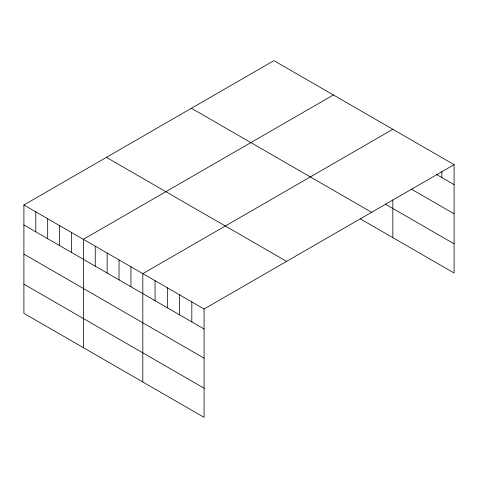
<?xml version="1.0" encoding="UTF-8"?>
<svg xmlns="http://www.w3.org/2000/svg" width="478" height="478" viewBox="0 0 478 478"><rect width="100%" height="100%" fill="white"/><g stroke="black" fill="none" stroke-linecap="round" stroke-linejoin="round"><path stroke-width="0.72" d="M23.9 204.99L204.076 309.009L204.076 417.36L23.9 313.341L23.9 204.99L273.924 60.64L454.1 164.659L454.1 273.01L360.293 218.852M333.381 94.967L83.357 239.317L83.357 347.667M392.838 129.293L142.814 273.643L142.814 381.994M204.076 309.009L454.1 164.659M436.689 174.59L454.1 184.639M411.54 189.234L454.1 213.803M385.328 204.148L454.1 243.852M191.415 108.273L371.591 212.298M106.409 157.352L286.585 261.376M23.9 224.971L204.076 328.989M23.9 254.129L204.076 358.153M23.9 284.177L204.076 388.202M441.845 171.65L441.845 177.565M392.838 199.894L392.838 237.644M191.821 301.941L191.821 321.915M179.573 294.866L179.573 314.847M167.318 287.792L167.318 307.772M155.069 280.717L155.069 300.698M130.924 266.778L130.924 286.758M119.034 259.913L119.034 279.893M107.144 253.047L107.144 273.028M95.247 246.182L95.247 266.162M71.467 232.451L71.467 252.432M59.577 225.586L59.577 245.567M47.681 218.721L47.681 238.701M35.79 211.856L35.79 231.836"/></g></svg>
